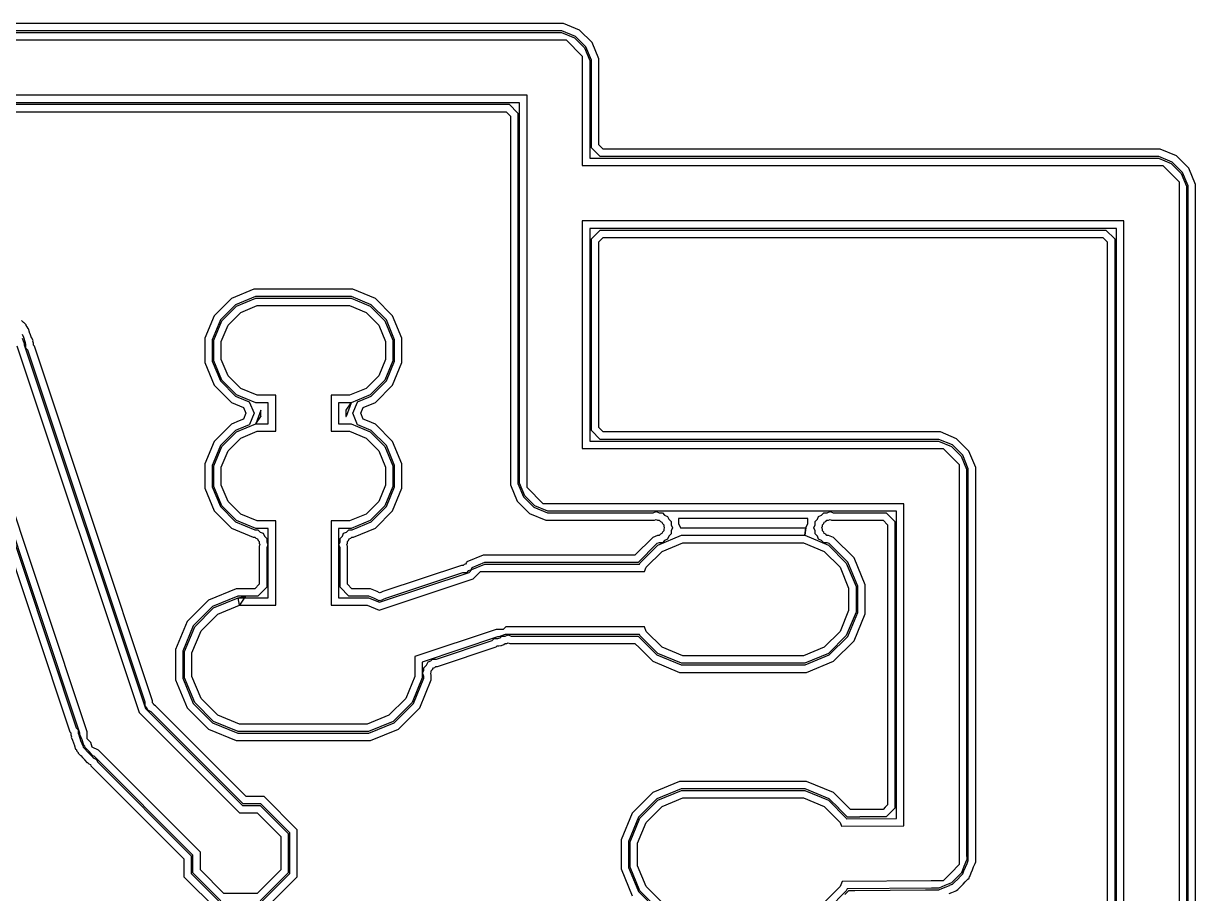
# Model space of a CAD drawing. Extents: x -122 to 0, y 0 to 97.
# Drawn here: x -47.57 to -23.87, y 79.83 to 97.41 of the extents above; entities that cross this region are included whole.
import ezdxf

# ---------------------------------------------------------------- set-up
doc = ezdxf.new("R2010")
doc.units = 0
doc.layers.add('milling', color=1, linetype='CONTINUOUS')

msp = doc.modelspace()

# ---------------------------------------------------------------- linework, layer by layer
at = {"layer": 'milling'}
for p, q in [((-36.6525, 97.4119), (-93.2379, 97.4119)), ((-36.3246, 97.2761), (-36.6525, 97.4119)), ((-93.3092, 97.2287), (-36.6889, 97.2287)), ((-36.6824, 97.2619), (-93.1844, 97.2619)), ((-36.6889, 97.2287), (-36.4285, 97.1208)), ((-36.4095, 97.1489), (-36.6824, 97.2619)), ((-36.0736, 97.0251), (-36.3246, 97.2761)), ((-93.2042, 97.0787), (-36.5985, 97.0787)), ((-36.5985, 97.0787), (-36.2712, 96.7514)), ((-36.4285, 97.1208), (-36.2291, 96.9214)), ((-36.2008, 96.9402), (-36.4095, 97.1489)), ((-36.2291, 96.9214), (-36.1212, 96.661)), ((-36.0879, 96.6674), (-36.2008, 96.9402)), ((-35.9379, 96.6973), (-36.0736, 97.0251)), ((-36.2712, 96.7514), (-36.2712, 96.2885)), ((-35.9379, 96.3753), (-35.9379, 96.6973)), ((-36.1212, 96.661), (-36.1212, 96.3789)), ((-36.0879, 96.4374), (-36.0879, 96.6674)), ((-36.2712, 96.2885), (-36.2712, 94.5387)), ((-36.1212, 96.3789), (-36.1212, 94.6887)), ((-36.0879, 95.1495), (-36.0879, 96.4374)), ((-35.9379, 95.0874), (-35.9379, 96.3753)), ((-37.3887, 95.9612), (-93.0113, 95.9612)), ((-37.5387, 95.8112), (-92.9216, 95.8112)), ((-92.6449, 95.7779), (-37.749, 95.7779)), ((-37.749, 95.7779), (-37.5719, 95.6008)), ((-37.5387, 94.121), (-37.5387, 95.8112)), ((-37.3887, 94.2114), (-37.3887, 95.9612)), ((-92.6827, 95.6279), (-37.8111, 95.6279)), ((-37.8111, 95.6279), (-37.7219, 95.5387)), ((-37.7219, 95.5387), (-37.7219, 95.4124)), ((-37.5719, 95.6008), (-37.5719, 95.3503)), ((-37.7219, 95.4124), (-37.7219, 94.1245)), ((-37.5719, 95.3503), (-37.5719, 94.0624)), ((-36.0879, 94.899), (-36.0879, 95.1495)), ((-35.9379, 94.9611), (-35.9379, 95.0874)), ((-35.9108, 94.7219), (-36.0879, 94.899)), ((-35.8487, 94.8719), (-35.9379, 94.9611)), ((-24.5875, 94.8719), (-35.8487, 94.8719)), ((-24.2597, 94.7362), (-24.5875, 94.8719)), ((-36.1212, 94.6887), (-24.6239, 94.6887)), ((-24.6174, 94.7219), (-35.9108, 94.7219)), ((-24.6239, 94.6887), (-24.3635, 94.5808)), ((-24.3446, 94.609), (-24.6174, 94.7219)), ((-24.3635, 94.5808), (-24.1641, 94.3814)), ((-24.1358, 94.4002), (-24.3446, 94.609)), ((-24.0086, 94.4851), (-24.2597, 94.7362)), ((-36.2712, 94.5387), (-24.5335, 94.5387)), ((-24.5335, 94.5387), (-24.2062, 94.2114)), ((-24.1641, 94.3814), (-24.0562, 94.121)), ((-24.0229, 94.1274), (-24.1358, 94.4002)), ((-23.8729, 94.1573), (-24.0086, 94.4851)), ((-37.7219, 94.1245), (-37.7219, 93.709)), ((-37.5387, 93.8389), (-37.5387, 94.121)), ((-37.3887, 93.7485), (-37.3887, 94.2114)), ((-24.2062, 94.2114), (-24.2062, 93.7485)), ((-24.0562, 94.121), (-24.0562, 93.8389)), ((-24.0229, 93.8974), (-24.0229, 94.1274)), ((-23.8729, 93.8353), (-23.8729, 94.1573)), ((-37.5719, 94.0624), (-37.5719, 93.6469)), ((-37.5387, 88.1239), (-37.5387, 93.8389)), ((-24.0562, 93.8389), (-24.0562, 72.4232)), ((-24.0229, 72.5477), (-24.0229, 93.8974)), ((-37.7219, 93.709), (-37.7219, 88.4095)), ((-37.5719, 93.6469), (-37.5719, 88.3474)), ((-37.3887, 88.0335), (-37.3887, 93.7485)), ((-24.2062, 93.7485), (-24.2062, 72.5288)), ((-23.8729, 72.4939), (-23.8729, 93.8353)), ((-25.3237, 93.4212), (-36.2712, 93.4212)), ((-36.2712, 93.4212), (-36.2712, 88.8237)), ((-25.3237, 72.7264), (-25.3237, 93.4212)), ((-25.4737, 93.2712), (-36.1212, 93.2712)), ((-36.1212, 93.2712), (-36.1212, 88.9737)), ((-36.0879, 93.0608), (-35.9108, 93.2379)), ((-35.9108, 93.2379), (-35.6603, 93.2379)), ((-35.6603, 93.2379), (-25.684, 93.2379)), ((-25.684, 93.2379), (-25.5069, 93.0608)), ((-25.4737, 72.8167), (-25.4737, 93.2712)), ((-36.0879, 89.4345), (-36.0879, 93.0608)), ((-35.9379, 92.9987), (-35.8487, 93.0879)), ((-35.9379, 89.3724), (-35.9379, 92.9987)), ((-35.8487, 93.0879), (-35.7224, 93.0879)), ((-35.7224, 93.0879), (-25.7461, 93.0879)), ((-25.7461, 93.0879), (-25.6569, 92.9987)), ((-25.6569, 92.9987), (-25.6569, 92.8724)), ((-25.5069, 93.0608), (-25.5069, 92.8103)), ((-25.6569, 92.8724), (-25.6569, 73.0565)), ((-25.5069, 92.8103), (-25.5069, 73.0938)), ((-42.9105, 92.0445), (-43.366, 91.8559)), ((-40.9093, 92.0445), (-42.9105, 92.0445)), ((-40.4538, 91.8559), (-40.9093, 92.0445)), ((-43.366, 91.8559), (-43.7149, 91.507)), ((-43.2811, 91.7286), (-43.5876, 91.4221)), ((-42.8806, 91.8945), (-43.2811, 91.7286)), ((-43.2623, 91.7005), (-42.8741, 91.8613)), ((-43.1774, 91.5733), (-42.8443, 91.7113)), ((-40.9392, 91.8945), (-42.8806, 91.8945)), ((-42.8741, 91.8613), (-40.9458, 91.8613)), ((-42.8443, 91.7113), (-40.9756, 91.7113)), ((-40.9756, 91.7113), (-40.6425, 91.5733)), ((-40.9458, 91.8613), (-40.5576, 91.7005)), ((-40.5387, 91.7286), (-40.9392, 91.8945)), ((-40.2322, 91.4221), (-40.5387, 91.7286)), ((-40.1049, 91.507), (-40.4538, 91.8559)), ((-43.7149, 91.507), (-43.9035, 91.0515)), ((-43.5595, 91.4033), (-43.2623, 91.7005)), ((-43.4323, 91.3184), (-43.1774, 91.5733)), ((-40.6425, 91.5733), (-40.3876, 91.3184)), ((-40.5576, 91.7005), (-40.2604, 91.4033)), ((-39.9163, 91.0515), (-40.1049, 91.507)), ((-47.5685, 91.3692), (-47.6058, 91.4122)), ((-47.5623, 91.3688), (-47.5685, 91.3692)), ((-47.5155, 91.3219), (-47.5623, 91.3688)), ((-47.5164, 91.3089), (-47.5155, 91.3219)), ((-47.4911, 91.2799), (-47.5164, 91.3089)), ((-47.4766, 91.2446), (-47.4911, 91.2799)), ((-47.4646, 91.2397), (-47.4766, 91.2446)), ((-47.4434, 91.176), (-47.4646, 91.2397)), ((-43.5876, 91.4221), (-43.7535, 91.0216)), ((-43.7203, 91.0151), (-43.5595, 91.4033)), ((-43.5703, 90.9853), (-43.4323, 91.3184)), ((-40.3876, 91.3184), (-40.2496, 90.9853)), ((-40.2604, 91.4033), (-40.0996, 91.0151)), ((-40.0663, 91.0216), (-40.2322, 91.4221)), ((-47.5954, 91.0525), (-47.5512, 90.946)), ((-47.5645, 91.065), (-47.5915, 91.1299)), ((-47.5283, 90.956), (-47.5645, 91.065)), ((-47.4458, 91.1702), (-47.4434, 91.176)), ((-47.424, 91.1178), (-47.4458, 91.1702)), ((-47.4056, 91.0623), (-47.424, 91.1178)), ((-47.3998, 91.0595), (-47.4056, 91.0623)), ((-47.3742, 90.9976), (-47.3998, 91.0595)), ((-47.38, 90.9861), (-47.3742, 90.9976)), ((-43.9035, 91.0515), (-43.9035, 90.5583)), ((-43.7535, 91.0216), (-43.7535, 90.5882)), ((-43.7203, 90.5948), (-43.7203, 91.0151)), ((-40.0996, 91.0151), (-40.0996, 90.5948)), ((-40.0663, 90.5882), (-40.0663, 91.0216)), ((-39.9163, 90.5583), (-39.9163, 91.0515)), ((-47.7012, 90.8955), (-45.2317, 83.4868)), ((-47.5512, 90.946), (-47.5512, 90.9201)), ((-47.5512, 90.9201), (-45.1005, 83.5677)), ((-47.5281, 90.956), (-47.5283, 90.956)), ((-47.5179, 90.9252), (-47.5281, 90.956)), ((-47.5179, 90.8491), (-47.5179, 90.9252)), ((-47.4798, 90.8111), (-47.5179, 90.8491)), ((-45.1094, 83.6998), (-47.4798, 90.8111)), ((-47.3679, 90.9497), (-47.38, 90.9861)), ((-47.3679, 90.9112), (-47.3679, 90.9497)), ((-47.3486, 90.892), (-47.3679, 90.9112)), ((-44.9594, 83.7243), (-47.3486, 90.892)), ((-43.5703, 90.6246), (-43.5703, 90.9853)), ((-40.2496, 90.9853), (-40.2496, 90.6246)), ((-43.9035, 90.5583), (-43.7149, 90.1028)), ((-43.7535, 90.5882), (-43.5876, 90.1877)), ((-43.5595, 90.2066), (-43.7203, 90.5948)), ((-43.4323, 90.2915), (-43.5703, 90.6246)), ((-40.2496, 90.6246), (-40.3876, 90.2915)), ((-40.0996, 90.5948), (-40.2604, 90.2066)), ((-40.2322, 90.1876), (-40.0663, 90.5882)), ((-40.105, 90.1027), (-39.9163, 90.5583)), ((-43.1774, 90.0366), (-43.4323, 90.2915)), ((-40.3876, 90.2915), (-40.6425, 90.0366)), ((-46.4287, 83.0699), (-48.7708, 90.0962)), ((-46.2787, 83.0944), (-48.6626, 90.2462)), ((-43.7149, 90.1028), (-43.366, 89.7539)), ((-43.5876, 90.1877), (-43.2811, 89.8811)), ((-43.2623, 89.9094), (-43.5595, 90.2066)), ((-40.2604, 90.2066), (-40.5576, 89.9094)), ((-40.5387, 89.8811), (-40.2322, 90.1876)), ((-40.4538, 89.7539), (-40.105, 90.1027)), ((-48.7103, 89.8097), (-46.5, 83.1787)), ((-43.2811, 89.8811), (-43.2351, 89.8621)), ((-42.8741, 89.7486), (-43.2623, 89.9094)), ((-43.2351, 89.8621), (-43.235, 89.8621)), ((-43.235, 89.8621), (-43.009, 89.7683)), ((-42.8443, 89.8986), (-43.1774, 90.0366)), ((-42.4687, 89.8986), (-42.8443, 89.8986)), ((-42.4687, 89.1713), (-42.4687, 89.8986)), ((-40.9756, 89.8986), (-41.3512, 89.8986)), ((-41.3512, 89.8986), (-41.3512, 89.1713)), ((-40.6425, 90.0366), (-40.9756, 89.8986)), ((-40.5576, 89.9094), (-40.9458, 89.7486)), ((-40.8161, 89.7662), (-40.5848, 89.8621)), ((-40.5848, 89.8621), (-40.5847, 89.862)), ((-40.5847, 89.862), (-40.5387, 89.8811)), ((-48.8603, 89.7851), (-46.6312, 83.0978)), ((-43.366, 89.7539), (-43.1185, 89.6515)), ((-43.1185, 89.6515), (-43.0703, 89.5349)), ((-43.009, 89.7683), (-43.0037, 89.7662)), ((-43.0037, 89.7662), (-42.9079, 89.5348)), ((-42.6187, 89.7486), (-42.8741, 89.7486)), ((-42.772, 89.5986), (-42.8741, 89.3213)), ((-42.7718, 89.4713), (-42.772, 89.5986)), ((-42.772, 89.5986), (-42.7687, 89.5907)), ((-42.7687, 89.5986), (-42.772, 89.5986)), ((-42.772, 89.5986), (-42.772, 89.5986)), ((-42.7687, 89.5907), (-42.7687, 89.5986)), ((-42.6187, 89.3213), (-42.6187, 89.7486)), ((-40.9458, 89.7486), (-41.2012, 89.7486)), ((-41.2012, 89.7486), (-41.2012, 89.3213)), ((-41.0478, 89.5986), (-41.0512, 89.5986)), ((-41.0512, 89.5986), (-41.0512, 89.5904)), ((-41.0512, 89.5904), (-41.0478, 89.5986)), ((-40.9458, 89.7486), (-41.0479, 89.4713)), ((-41.0479, 89.4713), (-41.0478, 89.5986)), ((-41.0478, 89.5986), (-40.9458, 89.7486)), ((-41.0478, 89.5986), (-41.0478, 89.5986)), ((-40.9119, 89.5348), (-40.8186, 89.7599)), ((-40.8186, 89.7599), (-40.8161, 89.7662)), ((-40.7482, 89.538), (-40.7013, 89.6515)), ((-40.7013, 89.6515), (-40.4538, 89.7539)), ((-43.2098, 89.3805), (-43.366, 89.3159)), ((-43.1185, 89.4182), (-43.2098, 89.3805)), ((-43.0703, 89.5349), (-43.1185, 89.4182)), ((-42.9079, 89.5347), (-43.0013, 89.3096)), ((-42.9079, 89.5348), (-42.9079, 89.5347)), ((-42.8741, 89.3213), (-42.7718, 89.4713)), ((-42.7687, 89.4789), (-42.7718, 89.4713)), ((-42.7718, 89.4713), (-42.7687, 89.4713)), ((-42.7687, 89.4713), (-42.7687, 89.4789)), ((-41.0479, 89.4713), (-41.0512, 89.4792)), ((-41.0512, 89.4792), (-41.0512, 89.4713)), ((-41.0512, 89.4713), (-41.0479, 89.4713)), ((-40.9119, 89.5347), (-40.9118, 89.5348)), ((-40.9118, 89.5348), (-40.9119, 89.5348)), ((-40.816, 89.3034), (-40.9119, 89.5347)), ((-40.7495, 89.5348), (-40.7482, 89.538)), ((-40.7489, 89.5336), (-40.7495, 89.5348)), ((-40.7013, 89.4182), (-40.7489, 89.5336)), ((-40.6148, 89.3825), (-40.7013, 89.4182)), ((-40.4538, 89.3159), (-40.6148, 89.3825)), ((-36.0879, 89.184), (-36.0879, 89.4345)), ((-35.9379, 89.2461), (-35.9379, 89.3724)), ((-43.366, 89.3159), (-43.7149, 88.967)), ((-43.2811, 89.1886), (-43.5876, 88.8821)), ((-43.5595, 88.8633), (-43.2623, 89.1605)), ((-43.2352, 89.2077), (-43.2811, 89.1886)), ((-43.2623, 89.1605), (-42.8741, 89.3213)), ((-43.0038, 89.3034), (-43.2352, 89.2076)), ((-43.2352, 89.2076), (-43.2352, 89.2077)), ((-43.1774, 89.0333), (-42.8443, 89.1713)), ((-43.0013, 89.3096), (-43.0038, 89.3034)), ((-42.8741, 89.3213), (-42.6187, 89.3213)), ((-42.8443, 89.1713), (-42.4687, 89.1713)), ((-41.3512, 89.1713), (-40.9756, 89.1713)), ((-41.2012, 89.3213), (-40.9458, 89.3213)), ((-40.9756, 89.1713), (-40.6425, 89.0333)), ((-40.9458, 89.3213), (-40.5576, 89.1605)), ((-40.811, 89.3014), (-40.816, 89.3034)), ((-40.5846, 89.2076), (-40.811, 89.3014)), ((-40.5387, 89.1887), (-40.5846, 89.2077)), ((-40.5846, 89.2077), (-40.5846, 89.2076)), ((-40.5576, 89.1605), (-40.2604, 88.8633)), ((-40.2321, 88.8821), (-40.5387, 89.1887)), ((-40.1049, 88.967), (-40.4538, 89.3159)), ((-35.9108, 89.0069), (-36.0879, 89.184)), ((-35.8487, 89.1569), (-35.9379, 89.2461)), ((-29.0325, 89.1569), (-35.8487, 89.1569)), ((-28.7047, 89.0212), (-29.0325, 89.1569)), ((-43.7149, 88.967), (-43.9035, 88.5115)), ((-43.5876, 88.8821), (-43.7535, 88.4816)), ((-43.7203, 88.4751), (-43.5595, 88.8633)), ((-43.4323, 88.7784), (-43.1774, 89.0333)), ((-40.6425, 89.0333), (-40.3876, 88.7784)), ((-40.2604, 88.8633), (-40.0996, 88.4751)), ((-40.0663, 88.4816), (-40.2321, 88.8821)), ((-39.9163, 88.5115), (-40.1049, 88.967)), ((-36.1212, 88.9737), (-29.0689, 88.9737)), ((-29.0624, 89.0069), (-35.9108, 89.0069)), ((-29.0689, 88.9737), (-28.8085, 88.8658)), ((-28.7896, 88.8939), (-29.0624, 89.0069)), ((-28.8085, 88.8658), (-28.6091, 88.6664)), ((-28.5809, 88.6852), (-28.7896, 88.8939)), ((-28.4536, 88.7701), (-28.7047, 89.0212)), ((-43.5703, 88.4453), (-43.4323, 88.7784)), ((-40.3876, 88.7784), (-40.2496, 88.4453)), ((-36.2712, 88.8237), (-28.9785, 88.8237)), ((-28.9785, 88.8237), (-28.6512, 88.4964)), ((-28.6091, 88.6664), (-28.5012, 88.406)), ((-28.4679, 88.4124), (-28.5809, 88.6852)), ((-28.3179, 88.4423), (-28.4536, 88.7701)), ((-43.9035, 88.5115), (-43.9035, 88.0183)), ((-43.7535, 88.4816), (-43.7535, 88.0482)), ((-43.7203, 88.0548), (-43.7203, 88.4751)), ((-43.5703, 88.0846), (-43.5703, 88.4453)), ((-40.2496, 88.4453), (-40.2496, 88.0846)), ((-40.0996, 88.4751), (-40.0996, 88.0548)), ((-40.0663, 88.0482), (-40.0663, 88.4816)), ((-39.9163, 88.0183), (-39.9163, 88.5115)), ((-37.7219, 88.4095), (-37.7219, 88.0875)), ((-28.6512, 88.4964), (-28.6512, 88.0335)), ((-28.5012, 88.406), (-28.5012, 88.1239)), ((-28.4679, 88.1824), (-28.4679, 88.4124)), ((-28.3179, 88.1203), (-28.3179, 88.4423)), ((-37.5719, 88.3474), (-37.5719, 88.1174)), ((-28.4679, 80.7757), (-28.4679, 88.1824)), ((-43.9035, 88.0183), (-43.7149, 87.5628)), ((-43.7535, 88.0482), (-43.5876, 87.6477)), ((-43.5595, 87.6666), (-43.7203, 88.0548)), ((-43.4323, 87.7515), (-43.5703, 88.0846)), ((-40.2496, 88.0846), (-40.3876, 87.7515)), ((-40.0996, 88.0548), (-40.2604, 87.6666)), ((-40.2321, 87.6477), (-40.0663, 88.0482)), ((-40.1049, 87.5628), (-39.9163, 88.0183)), ((-37.7219, 88.0875), (-37.5862, 87.7597)), ((-37.5719, 88.1174), (-37.4589, 87.8446)), ((-37.4308, 87.8635), (-37.5387, 88.1239)), ((-37.0614, 87.7062), (-37.3887, 88.0335)), ((-28.6512, 88.0335), (-28.6512, 80.641)), ((-28.5012, 88.1239), (-28.5012, 80.6421)), ((-28.3179, 80.7142), (-28.3179, 88.1203)), ((-43.1774, 87.4966), (-43.4323, 87.7515)), ((-40.3876, 87.7515), (-40.6425, 87.4966)), ((-37.5862, 87.7597), (-37.3351, 87.5086)), ((-37.4589, 87.8446), (-37.2502, 87.6359)), ((-37.2314, 87.6641), (-37.4308, 87.8635)), ((-36.5985, 87.7062), (-37.0614, 87.7062)), ((-29.7687, 87.7062), (-36.5985, 87.7062)), ((-29.7687, 81.1999), (-29.7687, 87.7062)), ((-43.7149, 87.5628), (-43.366, 87.2139)), ((-43.5876, 87.6477), (-43.2811, 87.3412)), ((-43.2623, 87.3694), (-43.5595, 87.6666)), ((-42.8443, 87.3586), (-43.1774, 87.4966)), ((-40.6425, 87.4966), (-40.9756, 87.3586)), ((-40.2604, 87.6666), (-40.5576, 87.3694)), ((-40.5386, 87.3412), (-40.2321, 87.6477)), ((-40.4538, 87.2139), (-40.1049, 87.5628)), ((-37.3351, 87.5086), (-37.0073, 87.3729)), ((-37.2502, 87.6359), (-36.9774, 87.5229)), ((-36.971, 87.5562), (-37.2314, 87.6641)), ((-36.9774, 87.5229), (-34.8379, 87.5229)), ((-36.6889, 87.5562), (-36.971, 87.5562)), ((-29.9187, 87.5562), (-36.6889, 87.5562)), ((-34.8379, 87.5229), (-34.7776, 87.5478)), ((-34.7776, 87.5478), (-34.7176, 87.5229)), ((-34.7176, 87.5229), (-34.6526, 87.5229)), ((-34.6526, 87.5229), (-34.6066, 87.4769)), ((-34.6066, 87.4769), (-34.5463, 87.4519)), ((-34.5463, 87.4519), (-34.5215, 87.3917)), ((-31.5183, 87.3917), (-31.4935, 87.4519)), ((-31.4935, 87.4519), (-31.4332, 87.4769)), ((-31.4332, 87.4769), (-31.3872, 87.5229)), ((-31.3872, 87.5229), (-31.3222, 87.5229)), ((-31.3222, 87.5229), (-31.2622, 87.5478)), ((-31.2622, 87.5478), (-31.2019, 87.5229)), ((-31.2019, 87.5229), (-30.129, 87.5229)), ((-30.129, 87.5229), (-29.9519, 87.3458)), ((-29.9187, 81.3489), (-29.9187, 87.5562)), ((-43.366, 87.2139), (-42.9239, 87.0309)), ((-43.2811, 87.3412), (-42.8941, 87.1809)), ((-42.8741, 87.2086), (-43.2623, 87.3694)), ((-42.6187, 87.2086), (-42.8741, 87.2086)), ((-42.4687, 87.3586), (-42.8443, 87.3586)), ((-42.6187, 85.8073), (-42.6187, 87.2086)), ((-42.4687, 85.6573), (-42.4687, 87.3586)), ((-40.9756, 87.3586), (-41.3512, 87.3586)), ((-41.3512, 87.3586), (-41.3512, 85.6573)), ((-40.9458, 87.2086), (-41.2012, 87.2086)), ((-41.2012, 87.2086), (-41.2012, 85.8073)), ((-40.5576, 87.3694), (-40.9458, 87.2086)), ((-40.9257, 87.1809), (-40.5386, 87.3412)), ((-40.8959, 87.0309), (-40.4538, 87.2139)), ((-37.0073, 87.3729), (-34.808, 87.3729)), ((-34.808, 87.3729), (-34.7777, 87.3854)), ((-34.7777, 87.3854), (-34.7476, 87.3729)), ((-34.7476, 87.3729), (-34.7147, 87.3729)), ((-34.7147, 87.3729), (-34.6915, 87.3496)), ((-34.6915, 87.3496), (-34.6612, 87.3371)), ((-34.6612, 87.3371), (-34.6488, 87.3069)), ((-34.6488, 87.3069), (-34.6255, 87.2837)), ((-34.6255, 87.2837), (-34.6255, 87.2507)), ((-34.6255, 87.2507), (-34.613, 87.2204)), ((-34.613, 87.2204), (-34.6255, 87.1903)), ((-34.5215, 87.3917), (-34.4755, 87.3458)), ((-34.4755, 87.3458), (-34.4755, 87.2806)), ((-34.4755, 87.2806), (-34.4506, 87.2203)), ((-34.4506, 87.2203), (-34.4755, 87.1603)), ((-31.7143, 87.4062), (-34.3255, 87.4062)), ((-34.3255, 87.4062), (-34.3255, 87.3105)), ((-34.3255, 87.3105), (-34.2882, 87.2203)), ((-34.2882, 87.2203), (-34.2889, 87.2187)), ((-34.2889, 87.2187), (-31.7509, 87.2187)), ((-31.7721, 87.0687), (-31.7509, 87.2187)), ((-31.7509, 87.2187), (-31.7721, 87.0687)), ((-31.7516, 87.2203), (-31.7143, 87.3105)), ((-31.7509, 87.2187), (-31.7516, 87.2203)), ((-31.7143, 87.3105), (-31.7143, 87.4062)), ((-31.5892, 87.2203), (-31.5643, 87.2806)), ((-31.5643, 87.1603), (-31.5892, 87.2203)), ((-31.5643, 87.3458), (-31.5183, 87.3917)), ((-31.5643, 87.2806), (-31.5643, 87.3458)), ((-31.4268, 87.2204), (-31.4143, 87.2507)), ((-31.4143, 87.1903), (-31.4268, 87.2204)), ((-31.4143, 87.2837), (-31.391, 87.3069)), ((-31.4143, 87.2507), (-31.4143, 87.2837)), ((-31.391, 87.3069), (-31.3786, 87.3371)), ((-31.3786, 87.3371), (-31.3483, 87.3496)), ((-31.3483, 87.3496), (-31.3251, 87.3729)), ((-31.3251, 87.3729), (-31.2922, 87.3729)), ((-31.2922, 87.3729), (-31.2621, 87.3854)), ((-31.2621, 87.3854), (-31.2318, 87.3729)), ((-31.2318, 87.3729), (-30.1911, 87.3729)), ((-30.1911, 87.3729), (-30.1019, 87.2837)), ((-30.1019, 87.2837), (-30.1019, 87.1574)), ((-29.9519, 87.3458), (-29.9519, 87.0953)), ((-42.9239, 87.0309), (-42.8911, 87.0309)), ((-42.8941, 87.1809), (-42.829, 87.1809)), ((-42.8911, 87.0309), (-42.868, 87.0077)), ((-42.868, 87.0077), (-42.8376, 86.9952)), ((-42.8376, 86.9952), (-42.8251, 86.9648)), ((-42.829, 87.1809), (-42.7831, 87.1349)), ((-42.7831, 87.1349), (-42.7228, 87.11)), ((-42.7228, 87.11), (-42.6979, 87.0497)), ((-42.6979, 87.0497), (-42.6519, 87.0038)), ((-42.6519, 87.0038), (-42.6519, 86.9387)), ((-41.1679, 87.0038), (-41.1219, 87.0497)), ((-41.1679, 86.9387), (-41.1679, 87.0038)), ((-41.1219, 87.0497), (-41.097, 87.11)), ((-41.097, 87.11), (-41.0367, 87.1349)), ((-41.0367, 87.1349), (-40.9908, 87.1809)), ((-40.9947, 86.9648), (-40.9822, 86.9952)), ((-40.9908, 87.1809), (-40.9257, 87.1809)), ((-40.9822, 86.9952), (-40.9518, 87.0077)), ((-40.9518, 87.0077), (-40.9287, 87.0309)), ((-40.9287, 87.0309), (-40.8959, 87.0309)), ((-34.8467, 87.0273), (-35.2062, 86.6677)), ((-34.7477, 87.0682), (-34.8467, 87.0273)), ((-34.7147, 87.0682), (-34.7477, 87.0682)), ((-34.743, 86.8719), (-34.2678, 87.0687)), ((-34.6915, 87.0915), (-34.7147, 87.0682)), ((-34.6613, 87.1039), (-34.6915, 87.0915)), ((-34.6488, 87.1342), (-34.6613, 87.1039)), ((-34.6255, 87.1574), (-34.6488, 87.1342)), ((-34.6255, 87.1903), (-34.6255, 87.1574)), ((-34.5465, 86.989), (-34.6067, 86.9641)), ((-34.5215, 87.0493), (-34.5465, 86.989)), ((-34.4755, 87.0953), (-34.5215, 87.0493)), ((-34.4755, 87.1603), (-34.4755, 87.0953)), ((-34.2678, 87.0687), (-34.2678, 87.0687)), ((-34.2678, 87.0687), (-31.7721, 87.0687)), ((-31.7721, 87.0687), (-31.2969, 86.8719)), ((-31.5643, 87.0953), (-31.5643, 87.1603)), ((-31.5183, 87.0493), (-31.5643, 87.0953)), ((-31.4933, 86.989), (-31.5183, 87.0493)), ((-31.4331, 86.9641), (-31.4933, 86.989)), ((-31.4143, 87.1574), (-31.4143, 87.1903)), ((-31.391, 87.1342), (-31.4143, 87.1574)), ((-31.3785, 87.1039), (-31.391, 87.1342)), ((-31.3483, 87.0914), (-31.3785, 87.1039)), ((-31.3251, 87.0682), (-31.3483, 87.0914)), ((-31.2921, 87.0682), (-31.3251, 87.0682)), ((-31.1931, 87.0273), (-31.2921, 87.0682)), ((-30.7777, 86.6119), (-31.1931, 87.0273)), ((-30.1019, 87.1574), (-30.1019, 81.6832)), ((-29.9519, 87.0953), (-29.9519, 81.6769)), ((-42.8251, 86.9648), (-42.8019, 86.9417)), ((-42.8019, 86.9417), (-42.8019, 86.9088)), ((-42.8019, 86.9088), (-42.7894, 86.8786)), ((-42.7894, 86.8786), (-42.8019, 86.8483)), ((-42.8019, 86.8483), (-42.8019, 86.0797)), ((-42.6519, 86.9387), (-42.627, 86.8786)), ((-42.627, 86.8786), (-42.6519, 86.8184)), ((-42.6519, 86.8184), (-42.6519, 86.0176)), ((-41.1928, 86.8786), (-41.1679, 86.9387)), ((-41.1679, 86.8184), (-41.1928, 86.8786)), ((-41.1679, 86.2681), (-41.1679, 86.8184)), ((-41.0304, 86.8786), (-41.0179, 86.9088)), ((-41.0179, 86.8483), (-41.0304, 86.8786)), ((-41.0179, 86.9417), (-40.9947, 86.9648)), ((-41.0179, 86.9088), (-41.0179, 86.9417)), ((-41.0179, 86.206), (-41.0179, 86.8483)), ((-34.7619, 86.9), (-35.1441, 86.5177)), ((-35.1067, 86.5082), (-34.743, 86.8719)), ((-34.9795, 86.4232), (-34.658, 86.7447)), ((-34.7178, 86.9182), (-34.7619, 86.9)), ((-34.6526, 86.9182), (-34.7178, 86.9182)), ((-34.658, 86.7447), (-34.2379, 86.9187)), ((-34.6067, 86.9641), (-34.6526, 86.9182)), ((-34.2379, 86.9187), (-31.802, 86.9187)), ((-31.802, 86.9187), (-31.3819, 86.7447)), ((-31.3872, 86.9182), (-31.4331, 86.9641)), ((-31.322, 86.9182), (-31.3872, 86.9182)), ((-31.3819, 86.7447), (-31.0604, 86.4232)), ((-31.2779, 86.9), (-31.322, 86.9182)), ((-31.2969, 86.8719), (-30.9332, 86.5082)), ((-30.905, 86.527), (-31.2779, 86.9)), ((-38.615, 86.522), (-38.6321, 86.4878)), ((-38.6051, 86.532), (-38.615, 86.522)), ((-38.2773, 86.6677), (-38.6051, 86.532)), ((-38.2474, 86.5177), (-38.5022, 86.4122)), ((-37.9553, 86.6677), (-38.2773, 86.6677)), ((-38.0174, 86.5177), (-38.2474, 86.5177)), ((-35.3946, 86.5177), (-38.0174, 86.5177)), ((-35.3325, 86.6677), (-37.9553, 86.6677)), ((-35.1441, 86.5177), (-35.3946, 86.5177)), ((-35.2062, 86.6677), (-35.3325, 86.6677)), ((-35.1165, 86.4845), (-35.1067, 86.5082)), ((-30.9332, 86.5082), (-30.7364, 86.033)), ((-30.7031, 86.0395), (-30.905, 86.527)), ((-30.5531, 86.0693), (-30.7777, 86.6119)), ((-41.1679, 86.0176), (-41.1679, 86.2681)), ((-40.3695, 85.7155), (-38.5589, 86.319)), ((-38.7155, 86.46), (-40.3029, 85.9309)), ((-38.691, 86.31), (-40.2511, 85.79)), ((-38.677, 86.46), (-38.7155, 86.46)), ((-38.6149, 86.31), (-38.691, 86.31)), ((-38.6578, 86.4793), (-38.677, 86.46)), ((-38.6321, 86.4878), (-38.6578, 86.4793)), ((-38.5769, 86.3481), (-38.6149, 86.31)), ((-38.5257, 86.3651), (-38.5769, 86.3481)), ((-38.5589, 86.319), (-38.5014, 86.3766)), ((-38.5022, 86.4122), (-38.5257, 86.3651)), ((-38.5014, 86.3766), (-38.241, 86.4845)), ((-38.478, 86.1879), (-38.3314, 86.3345)), ((-38.3314, 86.3345), (-37.8685, 86.3345)), ((-38.241, 86.4845), (-37.9589, 86.4845)), ((-37.9589, 86.4845), (-35.1165, 86.4845)), ((-37.8685, 86.3345), (-35.0162, 86.3345)), ((-35.0162, 86.3345), (-34.9795, 86.4232)), ((-31.0604, 86.4232), (-30.8864, 86.0031)), ((-42.8019, 86.0797), (-42.8911, 85.9905)), ((-42.6519, 86.0176), (-42.829, 85.8405)), ((-40.9908, 85.8405), (-41.1679, 86.0176)), ((-41.0179, 86.0797), (-41.0179, 86.206)), ((-40.9287, 85.9905), (-41.0179, 86.0797)), ((-40.375, 85.5555), (-38.478, 86.1879)), ((-30.7364, 86.033), (-30.7364, 85.5185)), ((-30.7031, 85.5119), (-30.7031, 86.0395)), ((-30.5531, 85.4821), (-30.5531, 86.0693)), ((-43.2653, 85.9905), (-43.8297, 85.7568)), ((-43.2354, 85.8405), (-43.7448, 85.6296)), ((-43.726, 85.6014), (-43.229, 85.8073)), ((-43.0174, 85.9905), (-43.2653, 85.9905)), ((-43.0795, 85.8405), (-43.2354, 85.8405)), ((-43.229, 85.8073), (-43.0795, 85.8405)), ((-43.1992, 85.6573), (-43.229, 85.8073)), ((-43.229, 85.8073), (-42.6187, 85.8073)), ((-43.0795, 85.8405), (-43.1992, 85.6573)), ((-42.829, 85.8405), (-43.0795, 85.8405)), ((-42.8911, 85.9905), (-43.0174, 85.9905)), ((-41.2012, 85.8073), (-40.5909, 85.8073)), ((-40.5842, 85.8405), (-40.9908, 85.8405)), ((-40.5545, 85.9905), (-40.9287, 85.9905)), ((-40.5909, 85.8073), (-40.3695, 85.7155)), ((-40.4828, 85.7985), (-40.5842, 85.8405)), ((-40.42, 85.9349), (-40.5545, 85.9905)), ((-40.3799, 85.747), (-40.4828, 85.7985)), ((-40.3684, 85.909), (-40.42, 85.9349)), ((-40.3624, 85.911), (-40.3684, 85.909)), ((-40.3567, 85.9086), (-40.3624, 85.911)), ((-40.3029, 85.9309), (-40.3567, 85.9086)), ((-40.2511, 85.79), (-40.3567, 85.7462)), ((-30.8864, 86.0031), (-30.8864, 85.5484)), ((-43.8297, 85.7568), (-44.2618, 85.3247)), ((-43.7448, 85.6296), (-44.1346, 85.2398)), ((-44.1064, 85.221), (-43.726, 85.6014)), ((-43.641, 85.4743), (-43.1992, 85.6573)), ((-43.1992, 85.6573), (-42.4687, 85.6573)), ((-41.3512, 85.6573), (-40.6207, 85.6573)), ((-40.6207, 85.6573), (-40.375, 85.5555)), ((-40.3681, 85.751), (-40.3799, 85.747)), ((-40.3567, 85.7462), (-40.3681, 85.751)), ((-30.8864, 85.5484), (-31.0604, 85.1283)), ((-44.2618, 85.3247), (-44.4955, 84.7603)), ((-43.9793, 85.136), (-43.641, 85.4743)), ((-30.7364, 85.5185), (-30.9332, 85.0433)), ((-30.905, 85.0244), (-30.7031, 85.5119)), ((-30.7777, 84.9395), (-30.5531, 85.4821)), ((-44.1346, 85.2398), (-44.3455, 84.7304)), ((-44.3123, 84.724), (-44.1064, 85.221)), ((-44.1623, 84.6942), (-43.9793, 85.136)), ((-38.0094, 85.1662), (-39.6576, 84.6168)), ((-37.8685, 85.1662), (-38.0094, 85.1662)), ((-37.8177, 85.217), (-37.8685, 85.1662)), ((-35.0162, 85.217), (-37.8177, 85.217)), ((-34.9795, 85.1283), (-35.0162, 85.217)), ((-34.658, 84.8068), (-34.9795, 85.1283)), ((-31.0604, 85.1283), (-31.3819, 84.8068)), ((-37.9848, 85.0162), (-39.5076, 84.5086)), ((-39.221, 84.5691), (-38.0937, 84.9448)), ((-38.0937, 84.9448), (-38.0557, 84.9829)), ((-38.0557, 84.9829), (-37.9796, 84.9829)), ((-38.0128, 84.8136), (-37.9936, 84.8329)), ((-37.9936, 84.8329), (-37.9551, 84.8329)), ((-37.9589, 85.0162), (-37.9848, 85.0162)), ((-37.9796, 84.9829), (-37.9286, 84.9998)), ((-37.8524, 85.0604), (-37.9589, 85.0162)), ((-37.9551, 84.8329), (-37.9187, 84.845)), ((-37.9286, 84.9998), (-37.8948, 85.0337)), ((-37.9187, 84.845), (-37.9072, 84.8392)), ((-37.9072, 84.8392), (-37.8559, 84.8605)), ((-37.8948, 85.0337), (-37.8296, 85.0337)), ((-37.8559, 84.8605), (-37.8327, 84.8837)), ((-37.8324, 85.067), (-37.8524, 85.0604)), ((-37.8327, 84.8837), (-37.7998, 84.8837)), ((-35.1165, 85.067), (-37.8324, 85.067)), ((-37.8296, 85.0337), (-37.7696, 85.0586)), ((-37.7998, 84.8837), (-37.7696, 84.8962)), ((-37.7696, 85.0586), (-37.7094, 85.0337)), ((-37.7696, 84.8962), (-37.7393, 84.8837)), ((-37.7393, 84.8837), (-35.2062, 84.8837)), ((-37.7094, 85.0337), (-35.1441, 85.0337)), ((-35.2062, 84.8837), (-35.117, 84.7945)), ((-35.1441, 85.0337), (-34.967, 84.8566)), ((-35.1067, 85.0433), (-35.1165, 85.067)), ((-34.743, 84.6796), (-35.1067, 85.0433)), ((-34.967, 84.8566), (-34.7618, 84.6514)), ((-30.9332, 85.0433), (-31.2969, 84.6796)), ((-31.278, 84.6514), (-30.905, 85.0244)), ((-31.1931, 84.5241), (-30.7777, 84.9395)), ((-44.4955, 84.7603), (-44.4955, 84.1495)), ((-44.3455, 84.7304), (-44.3455, 84.1794)), ((-44.3123, 84.1859), (-44.3123, 84.724)), ((-44.1623, 84.2157), (-44.1623, 84.6942)), ((-39.6576, 84.6168), (-39.6576, 84.2157)), ((-39.1965, 84.4191), (-38.0128, 84.8136)), ((-35.117, 84.7945), (-34.8467, 84.5241)), ((-34.7618, 84.6514), (-34.2743, 84.4495)), ((-34.2678, 84.4828), (-34.743, 84.6796)), ((-34.2379, 84.6328), (-34.658, 84.8068)), ((-31.802, 84.6328), (-34.2379, 84.6328)), ((-31.3819, 84.8068), (-31.802, 84.6328)), ((-31.2969, 84.6796), (-31.7721, 84.4828)), ((-31.7655, 84.4495), (-31.278, 84.6514)), ((-39.5076, 84.5086), (-39.5076, 84.1859)), ((-39.4743, 84.392), (-39.4205, 84.4458)), ((-39.4743, 84.3381), (-39.4743, 84.392)), ((-39.4205, 84.4458), (-39.3864, 84.514)), ((-39.3864, 84.514), (-39.3352, 84.531)), ((-39.3352, 84.531), (-39.2972, 84.5691)), ((-39.2972, 84.5691), (-39.221, 84.5691)), ((-39.2971, 84.3571), (-39.28, 84.3913)), ((-39.28, 84.3913), (-39.2543, 84.3998)), ((-39.2543, 84.3998), (-39.2351, 84.4191)), ((-39.2351, 84.4191), (-39.1965, 84.4191)), ((-34.8467, 84.5241), (-34.3041, 84.2995)), ((-34.2743, 84.4495), (-31.7655, 84.4495)), ((-31.7721, 84.4828), (-34.2678, 84.4828)), ((-31.7357, 84.2995), (-31.1931, 84.5241)), ((-44.4955, 84.1495), (-44.2618, 83.5851)), ((-44.3455, 84.1794), (-44.1346, 83.67)), ((-44.1064, 83.6889), (-44.3123, 84.1859)), ((-43.9793, 83.7739), (-44.1623, 84.2157)), ((-39.6576, 84.2157), (-39.8406, 83.7739)), ((-39.5076, 84.1859), (-39.7135, 83.6889)), ((-39.6852, 83.67), (-39.4743, 84.1794)), ((-39.558, 83.5851), (-39.3243, 84.1495)), ((-39.4984, 84.29), (-39.4743, 84.3381)), ((-39.4743, 84.2177), (-39.4984, 84.29)), ((-39.4743, 84.1794), (-39.4743, 84.2177)), ((-39.3364, 84.2785), (-39.3243, 84.3026)), ((-39.3243, 84.2422), (-39.3364, 84.2785)), ((-39.3243, 84.3299), (-39.2971, 84.3571)), ((-39.3243, 84.3026), (-39.3243, 84.3299)), ((-39.3243, 84.1495), (-39.3243, 84.2422)), ((-34.3041, 84.2995), (-31.7357, 84.2995)), ((-45.1094, 83.6237), (-45.1094, 83.6998)), ((-44.9594, 83.6858), (-44.9594, 83.7243)), ((-44.9401, 83.6666), (-44.9594, 83.6858)), ((-44.9316, 83.6409), (-44.9401, 83.6666)), ((-44.1346, 83.67), (-43.7448, 83.2802)), ((-43.726, 83.3085), (-44.1064, 83.6889)), ((-43.641, 83.4356), (-43.9793, 83.7739)), ((-39.8406, 83.7739), (-40.1789, 83.4356)), ((-39.7135, 83.6889), (-40.0939, 83.3085)), ((-40.075, 83.2802), (-39.6852, 83.67)), ((-45.2317, 83.4868), (-43.2026, 81.4577)), ((-45.0713, 83.5857), (-45.1094, 83.6237)), ((-45.1005, 83.5677), (-43.1405, 81.6077)), ((-45.0543, 83.5345), (-45.0713, 83.5857)), ((-44.9861, 83.5004), (-45.0543, 83.5345)), ((-43.3037, 81.818), (-44.9861, 83.5004)), ((-44.8974, 83.6238), (-44.9316, 83.6409)), ((-43.1537, 81.8801), (-44.8974, 83.6238)), ((-44.2618, 83.5851), (-43.8297, 83.153)), ((-43.1992, 83.2526), (-43.641, 83.4356)), ((-40.1789, 83.4356), (-40.6207, 83.2526)), ((-39.9901, 83.153), (-39.558, 83.5851)), ((-46.5, 83.1787), (-46.4619, 83.1407)), ((-43.7448, 83.2802), (-43.2354, 83.0693)), ((-43.229, 83.1026), (-43.726, 83.3085)), ((-40.6207, 83.2526), (-43.1992, 83.2526)), ((-40.0939, 83.3085), (-40.5909, 83.1026)), ((-40.5844, 83.0693), (-40.075, 83.2802)), ((-46.6312, 83.0978), (-46.6119, 83.0786)), ((-46.6119, 83.0786), (-46.6119, 83.0401)), ((-46.6119, 83.0401), (-46.5998, 83.0037)), ((-46.5998, 83.0037), (-46.6056, 82.9922)), ((-46.6056, 82.9922), (-46.58, 82.9303)), ((-46.4619, 83.1407), (-46.4619, 83.0646)), ((-46.4619, 83.0646), (-46.4517, 83.0338)), ((-46.4517, 83.0338), (-46.4515, 83.0338)), ((-46.4515, 83.0338), (-46.4153, 82.9248)), ((-46.4287, 83.0439), (-46.4287, 83.0699)), ((-46.3845, 82.9374), (-46.4287, 83.0439)), ((-46.3478, 82.8271), (-46.3845, 82.9374)), ((-46.2787, 82.9535), (-46.2787, 83.0944)), ((-46.2082, 82.8831), (-46.2787, 82.9535)), ((-43.8297, 83.153), (-43.2653, 82.9193)), ((-43.2354, 83.0693), (-40.5844, 83.0693)), ((-40.5909, 83.1026), (-43.229, 83.1026)), ((-40.5545, 82.9193), (-39.9901, 83.153)), ((-46.58, 82.9303), (-46.5742, 82.9275)), ((-46.5742, 82.9275), (-46.5558, 82.872)), ((-46.5558, 82.872), (-46.534, 82.8196)), ((-46.534, 82.8196), (-46.5364, 82.8138)), ((-46.5364, 82.8138), (-46.5152, 82.7501)), ((-46.5152, 82.7501), (-46.5032, 82.7452)), ((-46.5032, 82.7452), (-46.4887, 82.7099)), ((-46.4887, 82.7099), (-46.4634, 82.6809)), ((-46.4153, 82.9248), (-46.3884, 82.8599)), ((-46.3884, 82.8599), (-46.3883, 82.8599)), ((-46.3883, 82.8599), (-46.3871, 82.8569)), ((-46.3871, 82.8569), (-46.3716, 82.8196)), ((-46.3716, 82.8196), (-46.3717, 82.8195)), ((-46.3717, 82.8195), (-46.3593, 82.7897)), ((-46.3593, 82.7897), (-46.3386, 82.7658)), ((-46.3307, 82.8074), (-46.3478, 82.8271)), ((-46.3386, 82.7658), (-46.3384, 82.7658)), ((-46.3384, 82.7658), (-46.2627, 82.6784)), ((-46.3208, 82.7835), (-46.3307, 82.8074)), ((-46.239, 82.7018), (-46.3208, 82.7835)), ((-46.163, 82.6141), (-46.239, 82.7018)), ((-46.1768, 82.7887), (-46.2082, 82.8831)), ((-46.0509, 82.7258), (-46.1768, 82.7887)), ((-43.9927, 80.6676), (-46.0509, 82.7258)), ((-43.2653, 82.9193), (-40.5545, 82.9193)), ((-46.4634, 82.6809), (-46.4644, 82.6678)), ((-46.4644, 82.6678), (-46.4175, 82.621)), ((-46.4175, 82.621), (-46.4111, 82.6206)), ((-46.4111, 82.6206), (-46.3729, 82.5764)), ((-46.3729, 82.5764), (-46.3326, 82.5363)), ((-46.3326, 82.5363), (-46.3326, 82.53)), ((-46.3326, 82.53), (-46.2883, 82.4788)), ((-46.2883, 82.4788), (-46.2752, 82.4788)), ((-46.2752, 82.4788), (-46.248, 82.4516)), ((-46.2627, 82.6784), (-46.1827, 82.5985)), ((-46.1827, 82.5985), (-46.1827, 82.5984)), ((-46.1827, 82.5984), (-46.1593, 82.575)), ((-46.1397, 82.6025), (-46.163, 82.6141)), ((-46.1593, 82.575), (-46.0911, 82.5409)), ((-44.1427, 80.6055), (-46.1397, 82.6025)), ((-46.0911, 82.5409), (-46.0741, 82.4897)), ((-46.0741, 82.4897), (-44.1759, 80.5916)), ((-46.248, 82.4516), (-46.2138, 82.4345)), ((-46.2138, 82.4345), (-46.2053, 82.4088)), ((-46.2053, 82.4088), (-44.3259, 80.5295)), ((-34.3041, 82.0957), (-34.8467, 81.8711)), ((-31.7357, 82.0957), (-34.3041, 82.0957)), ((-31.1931, 81.8711), (-31.7357, 82.0957)), ((-43.1266, 81.6409), (-43.3037, 81.818)), ((-43.0645, 81.7909), (-43.1537, 81.8801)), ((-42.7053, 81.7909), (-43.0645, 81.7909)), ((-42.0339, 81.1195), (-42.7053, 81.7909)), ((-34.8467, 81.8711), (-35.2621, 81.4557)), ((-34.2743, 81.9457), (-34.7619, 81.7438)), ((-34.743, 81.7157), (-34.2678, 81.9125)), ((-34.658, 81.5885), (-34.2379, 81.7625)), ((-31.7655, 81.9457), (-34.2743, 81.9457)), ((-34.2678, 81.9125), (-31.7721, 81.9125)), ((-34.2379, 81.7625), (-31.802, 81.7625)), ((-31.802, 81.7625), (-31.3819, 81.5885)), ((-31.7721, 81.9125), (-31.2969, 81.7157)), ((-31.278, 81.7439), (-31.7655, 81.9457)), ((-30.9374, 81.6153), (-31.1931, 81.8711)), ((-43.1405, 81.6077), (-42.7812, 81.6077)), ((-42.7674, 81.6409), (-43.1266, 81.6409)), ((-42.7812, 81.6077), (-42.2172, 81.0437)), ((-42.1839, 81.0574), (-42.7674, 81.6409)), ((-34.7619, 81.7438), (-35.1348, 81.3708)), ((-35.1067, 81.352), (-34.743, 81.7157)), ((-34.9795, 81.267), (-34.658, 81.5885)), ((-31.3819, 81.5885), (-31.0604, 81.267)), ((-31.2969, 81.7157), (-30.9332, 81.352)), ((-31.0869, 81.5526), (-31.278, 81.7439)), ((-31.0869, 81.5514), (-31.0869, 81.5526)), ((-31.0024, 81.4681), (-31.0869, 81.5514)), ((-30.9374, 81.6146), (-30.9374, 81.6153)), ((-30.8916, 81.5695), (-30.9374, 81.6146)), ((-30.8486, 81.5264), (-30.8916, 81.5695)), ((-30.848, 81.5264), (-30.8486, 81.5264)), ((-30.8476, 81.526), (-30.848, 81.5264)), ((-30.7876, 81.5264), (-30.8476, 81.526)), ((-30.7223, 81.5264), (-30.7876, 81.5264)), ((-30.7219, 81.5269), (-30.7223, 81.5264)), ((-30.2501, 81.53), (-30.7219, 81.5269)), ((-30.1911, 81.53), (-30.2501, 81.53)), ((-30.1907, 81.5304), (-30.1911, 81.53)), ((-30.1901, 81.5304), (-30.1907, 81.5304)), ((-30.1459, 81.5752), (-30.1901, 81.5304)), ((-30.1019, 81.6192), (-30.1459, 81.5752)), ((-30.1019, 81.6832), (-30.1015, 81.6202)), ((-30.1015, 81.6202), (-30.1019, 81.6198)), ((-30.1019, 81.6198), (-30.1019, 81.6192)), ((-29.9519, 81.5571), (-30.0391, 81.4699)), ((-29.9519, 81.6769), (-29.9511, 81.5591)), ((-29.9511, 81.5591), (-29.9519, 81.5583)), ((-29.9519, 81.5583), (-29.9519, 81.5571)), ((-43.2026, 81.4577), (-42.8433, 81.4577)), ((-42.8433, 81.4577), (-42.3672, 80.9816)), ((-35.2621, 81.4557), (-35.4867, 80.9131)), ((-35.1348, 81.3708), (-35.3367, 80.8833)), ((-35.3035, 80.8768), (-35.1067, 81.352)), ((-30.9108, 81.3764), (-31.0024, 81.4681)), ((-30.9332, 81.352), (-30.9292, 81.3422)), ((-30.9292, 81.3422), (-29.9187, 81.3489)), ((-30.9095, 81.3764), (-30.9108, 81.3764)), ((-30.9087, 81.3756), (-30.9095, 81.3764)), ((-30.7905, 81.3764), (-30.9087, 81.3756)), ((-30.6602, 81.3764), (-30.7905, 81.3764)), ((-30.6594, 81.3773), (-30.6602, 81.3764)), ((-30.2598, 81.38), (-30.6594, 81.3773)), ((-30.129, 81.38), (-30.2598, 81.38)), ((-30.1281, 81.3809), (-30.129, 81.38)), ((-30.1269, 81.3809), (-30.1281, 81.3809)), ((-30.0391, 81.4699), (-30.1269, 81.3809)), ((-42.2172, 81.0437), (-42.2172, 80.2462)), ((-42.1839, 80.2324), (-42.1839, 81.0574)), ((-42.0339, 80.1703), (-42.0339, 81.1195)), ((-35.1535, 80.8469), (-34.9795, 81.267)), ((-31.0604, 81.267), (-31.0292, 81.1915)), ((-31.0292, 81.1915), (-29.7687, 81.1999)), ((-42.3672, 80.9816), (-42.3672, 80.3083)), ((-35.4867, 80.9131), (-35.4867, 80.3259)), ((-35.3367, 80.8833), (-35.3367, 80.3557)), ((-35.3035, 80.3623), (-35.3035, 80.8768)), ((-35.1535, 80.3922), (-35.1535, 80.8469)), ((-44.1759, 80.5916), (-44.1759, 80.3411)), ((-44.1427, 80.2462), (-44.1427, 80.6055)), ((-43.9927, 80.3083), (-43.9927, 80.6676)), ((-28.6512, 80.641), (-28.6497, 80.4172)), ((-28.5012, 80.6421), (-28.5003, 80.5087)), ((-28.4687, 80.7749), (-28.4679, 80.7757)), ((-28.4679, 80.6565), (-28.4687, 80.7749)), ((-28.4679, 80.5659), (-28.4679, 80.6565)), ((-28.3183, 80.7138), (-28.3179, 80.7142)), ((-28.3179, 80.6529), (-28.3183, 80.7138)), ((-28.3179, 80.5885), (-28.3179, 80.6529)), ((-28.3175, 80.5881), (-28.3179, 80.5885)), ((-28.3169, 80.5047), (-28.3175, 80.5881)), ((-44.3259, 80.5295), (-44.3259, 80.4032)), ((-44.3259, 80.4032), (-44.3259, 80.1703)), ((-44.1759, 80.3411), (-44.1759, 80.2324)), ((-35.3367, 80.3557), (-35.1348, 79.8681)), ((-35.1067, 79.8871), (-35.3035, 80.3623)), ((-34.9795, 79.9721), (-35.1535, 80.3922)), ((-28.6512, 80.4135), (-28.8162, 80.2486)), ((-28.6497, 80.4172), (-28.6512, 80.4157)), ((-28.6512, 80.4157), (-28.6512, 80.4135)), ((-28.5546, 80.3752), (-28.6064, 80.2475)), ((-28.5547, 80.2878), (-28.5226, 80.3653)), ((-28.5012, 80.5039), (-28.5546, 80.3752)), ((-28.5226, 80.3653), (-28.4925, 80.4393)), ((-28.5003, 80.5087), (-28.5012, 80.5065)), ((-28.5012, 80.5065), (-28.5012, 80.5039)), ((-28.4928, 80.4399), (-28.4679, 80.5005)), ((-28.4925, 80.4393), (-28.4928, 80.4399)), ((-28.4679, 80.5005), (-28.4679, 80.5659)), ((-28.3848, 80.3059), (-28.3599, 80.3672)), ((-28.3599, 80.3672), (-28.3593, 80.3674)), ((-28.3593, 80.3674), (-28.3297, 80.4388)), ((-28.3304, 80.4403), (-28.3179, 80.4707)), ((-28.3297, 80.4388), (-28.3304, 80.4403)), ((-28.3179, 80.5038), (-28.3169, 80.5047)), ((-28.3179, 80.4707), (-28.3179, 80.5038)), ((-44.3259, 80.1703), (-43.6545, 79.4989)), ((-44.1759, 80.2324), (-43.5924, 79.6489)), ((-43.5787, 79.6822), (-44.1427, 80.2462)), ((-43.5166, 79.8322), (-43.9927, 80.3083)), ((-42.3672, 80.3083), (-42.8433, 79.8322)), ((-42.2172, 80.2462), (-42.7812, 79.6822)), ((-42.7674, 79.6489), (-42.1839, 80.2324)), ((-42.7053, 79.4989), (-42.0339, 80.1703)), ((-35.4867, 80.3259), (-35.2621, 79.7833)), ((-28.8162, 80.2486), (-28.9748, 80.0878)), ((-28.7056, 80.1471), (-28.8045, 80.0468)), ((-28.7436, 80.0618), (-28.6818, 80.1237)), ((-28.6091, 80.2435), (-28.7056, 80.1471)), ((-28.6818, 80.1237), (-28.6255, 80.1807)), ((-28.6255, 80.182), (-28.5798, 80.2277)), ((-28.6255, 80.1807), (-28.6255, 80.182)), ((-28.6082, 80.2457), (-28.6091, 80.2435)), ((-28.6064, 80.2475), (-28.6082, 80.2457)), ((-28.5798, 80.2277), (-28.5551, 80.2877)), ((-28.5551, 80.2877), (-28.5547, 80.2878)), ((-28.5302, 80.0632), (-28.4755, 80.1179)), ((-28.4755, 80.1199), (-28.4524, 80.143)), ((-28.4755, 80.1179), (-28.4755, 80.1199)), ((-28.4524, 80.143), (-28.44, 80.1731)), ((-28.44, 80.1731), (-28.4385, 80.1737)), ((-28.4385, 80.1737), (-28.4072, 80.2508)), ((-28.4074, 80.2514), (-28.3848, 80.3059)), ((-28.4072, 80.2508), (-28.4074, 80.2514)), ((-35.1348, 79.8681), (-34.7619, 79.4952)), ((-34.743, 79.5234), (-35.1067, 79.8871)), ((-34.658, 79.6506), (-34.9795, 79.9721)), ((-31.0604, 79.9721), (-31.3819, 79.6506)), ((-30.9332, 79.8871), (-31.2969, 79.5234)), ((-31.0182, 80.0742), (-31.0604, 79.9721)), ((-29.2149, 80.0862), (-31.0182, 80.0742)), ((-30.9655, 79.8078), (-30.8827, 79.8918)), ((-30.9176, 79.9249), (-30.9332, 79.8871)), ((-29.2143, 79.9362), (-30.9176, 79.9249)), ((-30.8827, 79.8918), (-30.8815, 79.8918)), ((-30.8815, 79.8918), (-30.8808, 79.8926)), ((-30.8808, 79.8926), (-30.7614, 79.8926)), ((-30.7614, 79.8926), (-29.3312, 79.902)), ((-29.3312, 79.902), (-29.3304, 79.9029)), ((-29.3304, 79.9029), (-29.2032, 79.9029)), ((-28.9785, 80.0862), (-29.2149, 80.0862)), ((-29.0689, 79.9362), (-29.2143, 79.9362)), ((-29.2032, 79.9029), (-29.1249, 79.9034)), ((-29.1249, 79.9034), (-29.1241, 79.9043)), ((-29.1241, 79.9043), (-29.0603, 79.9043)), ((-29.0666, 79.9372), (-29.0689, 79.9362)), ((-29.0642, 79.9372), (-29.0666, 79.9372)), ((-28.9408, 79.9894), (-29.0642, 79.9372)), ((-29.0603, 79.9043), (-29.0017, 79.9292)), ((-29.0017, 79.9292), (-29.0003, 79.9286)), ((-29.0003, 79.9286), (-28.9141, 79.9643)), ((-28.977, 80.0878), (-28.9785, 80.0862)), ((-28.9748, 80.0878), (-28.977, 80.0878)), ((-28.8085, 80.0441), (-28.9408, 79.9894)), ((-28.9141, 79.9643), (-28.8458, 79.9931)), ((-28.8458, 79.9931), (-28.8445, 79.9963)), ((-28.8445, 79.9963), (-28.7889, 80.0185)), ((-28.8068, 80.0459), (-28.8085, 80.0441)), ((-28.8045, 80.0468), (-28.8068, 80.0459)), ((-28.8018, 79.8485), (-28.7323, 79.8772)), ((-28.7889, 80.0185), (-28.7474, 80.0618)), ((-28.7474, 80.0618), (-28.7436, 80.0618)), ((-28.7323, 79.8772), (-28.7311, 79.8801)), ((-28.7311, 79.8801), (-28.7031, 79.8912)), ((-28.7031, 79.8912), (-28.6822, 79.9131)), ((-28.6822, 79.9131), (-28.6787, 79.9131)), ((-28.6787, 79.9131), (-28.619, 79.9737)), ((-28.619, 79.9744), (-28.5735, 80.0199)), ((-28.619, 79.9737), (-28.619, 79.9744)), ((-28.5735, 80.0199), (-28.5308, 80.0632)), ((-28.5308, 80.0632), (-28.5302, 80.0632)), ((-42.8433, 79.8322), (-43.5166, 79.8322)), ((-28.8526, 79.8274), (-28.8023, 79.8487)), ((-28.8023, 79.8487), (-28.8018, 79.8485))]:
    msp.add_line(p, q, dxfattribs=at)

doc.saveas('drawing.dxf')
